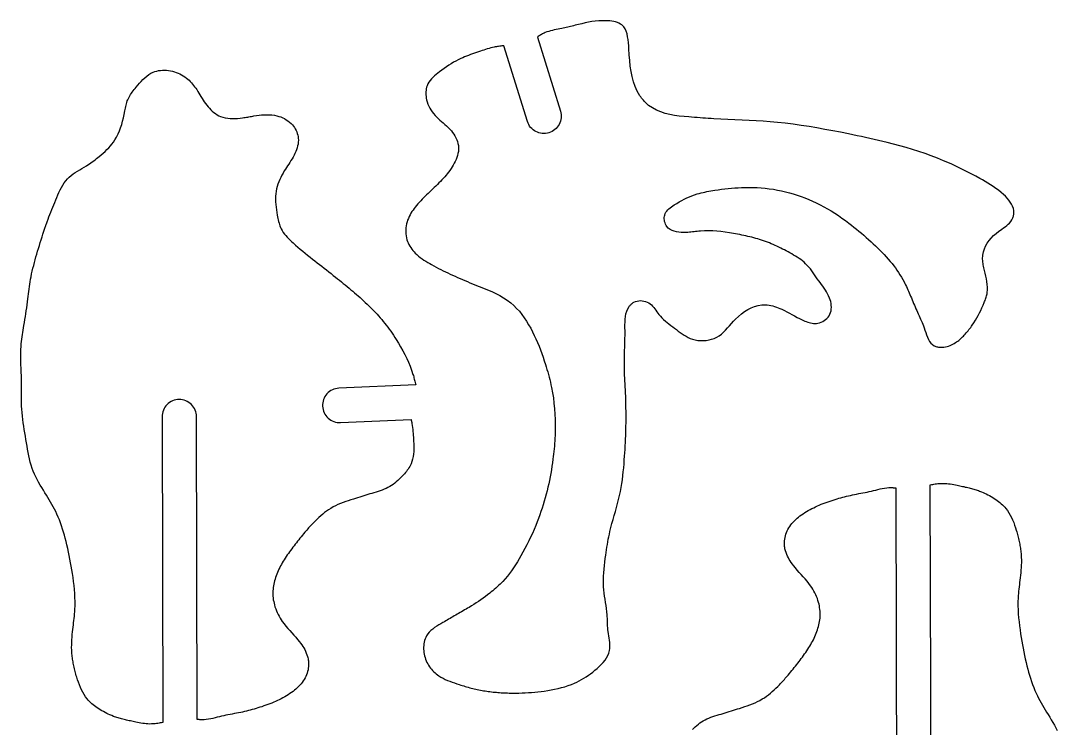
# Model space of a CAD drawing. Extents: x 0 to 940, y 0 to 559.
# Drawn here: x 272.3 to 453.1, y 238 to 361.6 of the extents above; entities that cross this region are included whole.
import ezdxf

# ---------------------------------------------------------------- set-up
doc = ezdxf.new("R2010")
doc.units = 0
doc.layers.add('CK_LEVEL_1', color=1, linetype='CONTINUOUS')

msp = doc.modelspace()

# ---------------------------------------------------------------- linework, layer by layer
at = {"layer": 'CK_LEVEL_1'}
for points in [[(377.86, 290.35), (377.86, 290.39), (377.86, 290.44), (377.86, 290.48), (377.87, 290.53), (377.87, 290.58), (377.87, 290.62), (377.87, 290.67), (377.87, 290.71), (377.87, 290.76), (377.88, 291.41), (377.89, 292.06), (377.89, 292.71), (377.88, 293.36), (377.87, 294.01), (377.86, 294.66), (377.84, 295.31), (377.82, 295.96), (377.79, 296.61), (377.77, 297.13), (377.74, 297.64), (377.71, 298.16), (377.68, 298.68), (377.66, 299.19), (377.63, 299.71), (377.61, 300.22), (377.6, 300.74), (377.59, 301.25), (377.59, 301.93), (377.59, 302.61), (377.61, 303.29), (377.63, 303.97), (377.65, 304.65), (377.67, 305.34), (377.69, 306.04), (377.7, 306.75), (377.7, 307.46), (377.69, 307.96), (377.69, 308.46), (377.7, 308.96), (377.72, 309.46), (377.78, 309.94), (377.87, 310.41), (378, 310.86), (378.18, 311.28), (378.42, 311.68), (378.5, 311.78), (378.58, 311.88), (378.66, 311.97), (378.75, 312.06), (378.84, 312.15), (378.94, 312.23), (379.04, 312.31), (379.15, 312.38), (379.26, 312.44), (379.53, 312.56), (379.81, 312.64), (380.11, 312.69), (380.41, 312.71), (380.71, 312.69), (381.01, 312.64), (381.3, 312.56), (381.58, 312.45), (381.84, 312.32), (382.09, 312.15), (382.32, 311.95), (382.52, 311.74), (382.72, 311.51), (382.9, 311.27), (383.08, 311.02), (383.26, 310.78), (383.43, 310.53), (383.62, 310.29), (383.88, 309.98), (384.15, 309.69), (384.44, 309.41), (384.74, 309.14), (385.05, 308.88), (385.37, 308.63), (385.69, 308.39), (386.02, 308.14), (386.34, 307.9), (386.67, 307.65), (386.99, 307.4), (387.32, 307.15), (387.65, 306.92), (387.99, 306.69), (388.34, 306.48), (388.7, 306.29), (389.06, 306.12), (389.45, 305.98), (389.91, 305.85), (390.39, 305.77), (390.88, 305.72), (391.37, 305.72), (391.86, 305.76), (392.35, 305.84), (392.81, 305.96), (393.26, 306.11), (393.69, 306.31), (394.11, 306.57), (394.51, 306.87), (394.88, 307.2), (395.23, 307.56), (395.58, 307.93), (395.92, 308.32), (396.26, 308.71), (396.61, 309.11), (396.98, 309.49), (397.47, 309.96), (397.99, 310.39), (398.54, 310.79), (399.11, 311.14), (399.69, 311.44), (400.3, 311.68), (400.92, 311.86), (401.54, 311.97), (402.17, 311.99), (402.5, 311.97), (402.82, 311.93), (403.15, 311.87), (403.47, 311.79), (403.79, 311.7), (404.11, 311.59), (404.42, 311.47), (404.73, 311.34), (405.04, 311.21), (405.5, 310.99), (405.94, 310.75), (406.39, 310.51), (406.82, 310.27), (407.26, 310.03), (407.7, 309.79), (408.15, 309.56), (408.61, 309.35), (409.08, 309.15), (409.32, 309.05), (409.57, 308.96), (409.81, 308.89), (410.07, 308.82), (410.32, 308.77), (410.57, 308.74), (410.83, 308.72), (411.08, 308.73), (411.33, 308.76), (411.62, 308.83), (411.9, 308.92), (412.18, 309.05), (412.44, 309.21), (412.68, 309.39), (412.91, 309.59), (413.11, 309.82), (413.28, 310.06), (413.43, 310.32), (413.55, 310.61), (413.63, 310.92), (413.68, 311.23), (413.69, 311.55), (413.68, 311.88), (413.63, 312.2), (413.57, 312.53), (413.48, 312.85), (413.37, 313.15), (413.22, 313.53), (413.04, 313.89), (412.85, 314.23), (412.64, 314.56), (412.41, 314.89), (412.18, 315.21), (411.95, 315.53), (411.71, 315.85), (411.48, 316.17), (411.24, 316.52), (411, 316.86), (410.76, 317.21), (410.52, 317.55), (410.28, 317.89), (410.03, 318.23), (409.77, 318.55), (409.49, 318.86), (409.2, 319.15), (408.93, 319.4), (408.65, 319.64), (408.36, 319.86), (408.05, 320.07), (407.74, 320.28), (407.43, 320.47), (407.1, 320.66), (406.78, 320.85), (406.45, 321.03), (406.13, 321.2), (405.81, 321.38), (405.49, 321.55), (405.17, 321.71), (404.85, 321.88), (404.53, 322.04), (404.2, 322.19), (403.87, 322.34), (403.54, 322.49), (403.21, 322.63), (402.88, 322.77), (402.54, 322.9), (402.21, 323.02), (401.87, 323.14), (401.53, 323.26), (401.18, 323.37), (400.84, 323.47), (400.5, 323.57), (400.15, 323.67), (399.8, 323.76), (399.46, 323.85), (399.11, 323.93), (398.76, 324.01), (398.41, 324.09), (398.05, 324.16), (397.7, 324.24), (397.34, 324.31), (396.62, 324.44), (395.9, 324.56), (395.17, 324.67), (394.44, 324.76), (393.71, 324.83), (392.99, 324.88), (392.26, 324.9), (391.55, 324.89), (390.84, 324.85), (390.57, 324.83), (390.29, 324.8), (390.02, 324.77), (389.75, 324.74), (389.48, 324.71), (389.2, 324.68), (388.92, 324.65), (388.63, 324.63), (388.34, 324.62), (387.92, 324.61), (387.5, 324.62), (387.08, 324.66), (386.66, 324.72), (386.27, 324.82), (385.9, 324.96), (385.56, 325.14), (385.25, 325.37), (385, 325.66), (384.87, 325.85), (384.76, 326.05), (384.68, 326.27), (384.61, 326.5), (384.57, 326.73), (384.54, 326.97), (384.54, 327.2), (384.57, 327.43), (384.62, 327.65), (384.71, 327.9), (384.83, 328.13), (384.99, 328.35), (385.17, 328.55), (385.36, 328.74), (385.58, 328.92), (385.8, 329.09), (386.04, 329.26), (386.28, 329.41), (386.72, 329.69), (387.15, 329.95), (387.59, 330.2), (388.03, 330.43), (388.48, 330.64), (388.93, 330.84), (389.38, 331.02), (389.83, 331.18), (390.3, 331.33), (390.63, 331.43), (390.97, 331.52), (391.31, 331.6), (391.65, 331.67), (392, 331.75), (392.34, 331.81), (392.69, 331.87), (393.04, 331.93), (393.39, 331.99), (393.97, 332.07), (394.55, 332.15), (395.13, 332.22), (395.71, 332.28), (396.29, 332.34), (396.87, 332.39), (397.45, 332.42), (398.03, 332.45), (398.61, 332.46), (399.32, 332.47), (400.04, 332.46), (400.75, 332.43), (401.46, 332.39), (402.17, 332.32), (402.87, 332.24), (403.58, 332.14), (404.28, 332.02), (404.98, 331.88), (405.67, 331.73), (406.37, 331.55), (407.05, 331.35), (407.73, 331.13), (408.41, 330.9), (409.08, 330.65), (409.74, 330.38), (410.4, 330.09), (411.04, 329.79), (411.71, 329.45), (412.37, 329.1), (413.02, 328.74), (413.66, 328.36), (414.3, 327.96), (414.92, 327.55), (415.54, 327.13), (416.14, 326.7), (416.74, 326.25), (417.19, 325.91), (417.63, 325.56), (418.07, 325.21), (418.5, 324.85), (418.93, 324.48), (419.35, 324.12), (419.78, 323.74), (420.19, 323.37), (420.61, 322.99), (421, 322.62), (421.39, 322.26), (421.77, 321.88), (422.15, 321.51), (422.53, 321.13), (422.9, 320.74), (423.26, 320.35), (423.62, 319.95), (423.96, 319.54), (424.27, 319.17), (424.56, 318.79), (424.85, 318.41), (425.13, 318.02), (425.39, 317.62), (425.65, 317.22), (425.9, 316.82), (426.14, 316.4), (426.37, 315.98), (426.51, 315.71), (426.64, 315.44), (426.77, 315.17), (426.9, 314.9), (427.03, 314.62), (427.15, 314.34), (427.27, 314.06), (427.39, 313.78), (427.5, 313.5), (427.64, 313.18), (427.77, 312.87), (427.9, 312.55), (428.04, 312.23), (428.17, 311.92), (428.3, 311.6), (428.44, 311.29), (428.57, 310.98), (428.71, 310.67), (428.84, 310.38), (428.98, 310.08), (429.11, 309.79), (429.24, 309.5), (429.38, 309.21), (429.51, 308.91), (429.63, 308.6), (429.76, 308.28), (429.87, 307.96), (430.01, 307.55), (430.15, 307.14), (430.29, 306.73), (430.45, 306.33), (430.62, 305.95), (430.82, 305.6), (431.05, 305.29), (431.32, 305.03), (431.63, 304.83), (431.77, 304.76), (431.91, 304.71), (432.07, 304.66), (432.22, 304.63), (432.39, 304.6), (432.55, 304.58), (432.72, 304.58), (432.88, 304.57), (433.05, 304.58), (433.33, 304.6), (433.6, 304.65), (433.87, 304.71), (434.13, 304.78), (434.39, 304.87), (434.64, 304.98), (434.89, 305.1), (435.13, 305.23), (435.36, 305.37), (435.54, 305.5), (435.73, 305.63), (435.9, 305.77), (436.08, 305.91), (436.24, 306.06), (436.41, 306.21), (436.57, 306.37), (436.73, 306.53), (436.88, 306.69), (437.05, 306.88), (437.22, 307.07), (437.38, 307.26), (437.53, 307.45), (437.69, 307.65), (437.84, 307.84), (437.99, 308.04), (438.13, 308.25), (438.27, 308.45), (438.55, 308.86), (438.81, 309.28), (439.06, 309.7), (439.29, 310.13), (439.52, 310.57), (439.74, 311.01), (439.95, 311.46), (440.15, 311.91), (440.35, 312.37), (440.42, 312.56), (440.49, 312.75), (440.56, 312.94), (440.63, 313.13), (440.69, 313.32), (440.75, 313.52), (440.8, 313.71), (440.84, 313.9), (440.87, 314.1), (440.92, 314.57), (440.92, 315.05), (440.88, 315.53), (440.82, 316.02), (440.73, 316.5), (440.62, 316.99), (440.5, 317.48), (440.39, 317.97), (440.28, 318.46), (440.23, 318.71), (440.19, 318.96), (440.15, 319.21), (440.11, 319.45), (440.09, 319.7), (440.08, 319.95), (440.08, 320.19), (440.09, 320.43), (440.11, 320.67), (440.21, 321.21), (440.38, 321.73), (440.6, 322.23), (440.89, 322.72), (441.21, 323.18), (441.58, 323.63), (441.99, 324.05), (442.42, 324.44), (442.88, 324.81), (443.17, 325.01), (443.45, 325.21), (443.74, 325.41), (444.02, 325.61), (444.28, 325.81), (444.54, 326.03), (444.77, 326.26), (444.98, 326.51), (445.16, 326.79), (445.23, 326.91), (445.29, 327.04), (445.35, 327.18), (445.4, 327.31), (445.44, 327.45), (445.47, 327.6), (445.5, 327.74), (445.52, 327.88), (445.53, 328.02), (445.51, 328.42), (445.43, 328.81), (445.3, 329.19), (445.11, 329.56), (444.89, 329.92), (444.63, 330.27), (444.34, 330.6), (444.04, 330.92), (443.73, 331.22), (443.29, 331.61), (442.84, 331.97), (442.39, 332.31), (441.93, 332.63), (441.47, 332.93), (441, 333.22), (440.53, 333.5), (440.05, 333.77), (439.57, 334.04), (438.89, 334.41), (438.21, 334.77), (437.52, 335.13), (436.82, 335.49), (436.12, 335.84), (435.41, 336.18), (434.7, 336.51), (433.98, 336.83), (433.26, 337.14), (432.19, 337.58), (431.12, 337.99), (430.03, 338.38), (428.94, 338.75), (427.84, 339.1), (426.74, 339.43), (425.63, 339.74), (424.52, 340.04), (423.41, 340.32), (422.66, 340.51), (421.92, 340.68), (421.17, 340.85), (420.42, 341.02), (419.67, 341.19), (418.92, 341.35), (418.17, 341.5), (417.42, 341.66), (416.67, 341.81), (415.3, 342.09), (413.93, 342.36), (412.56, 342.61), (411.18, 342.86), (409.8, 343.09), (408.43, 343.31), (407.04, 343.51), (405.66, 343.68), (404.27, 343.83), (403.04, 343.94), (401.81, 344.04), (400.57, 344.12), (399.34, 344.18), (398.11, 344.24), (396.87, 344.3), (395.64, 344.35), (394.42, 344.41), (393.2, 344.47), (392.71, 344.5), (392.23, 344.53), (391.75, 344.56), (391.27, 344.59), (390.78, 344.62), (390.3, 344.65), (389.81, 344.69), (389.32, 344.73), (388.82, 344.77), (387.99, 344.85), (387.15, 344.94), (386.32, 345.05), (385.5, 345.2), (384.7, 345.4), (383.92, 345.65), (383.18, 345.96), (382.48, 346.34), (381.82, 346.8), (381.63, 346.96), (381.44, 347.13), (381.26, 347.31), (381.09, 347.49), (380.92, 347.68), (380.76, 347.87), (380.6, 348.07), (380.45, 348.27), (380.31, 348.48), (379.84, 349.26), (379.46, 350.08), (379.16, 350.93), (378.93, 351.81), (378.75, 352.72), (378.62, 353.66), (378.52, 354.63), (378.44, 355.63), (378.37, 356.66), (378.34, 357.2), (378.3, 357.74), (378.24, 358.27), (378.16, 358.79), (378.05, 359.28), (377.91, 359.74), (377.71, 360.15), (377.47, 360.52), (377.16, 360.83), (376.92, 361), (376.65, 361.14), (376.37, 361.26), (376.06, 361.36), (375.74, 361.43), (375.41, 361.49), (375.07, 361.53), (374.73, 361.56), (374.38, 361.57), (373.75, 361.58), (373.12, 361.55), (372.51, 361.49), (371.91, 361.41), (371.32, 361.31), (370.73, 361.19), (370.15, 361.05), (369.57, 360.91), (368.99, 360.77), (368.73, 360.7), (368.48, 360.64), (368.22, 360.57), (367.97, 360.51), (367.71, 360.45), (367.46, 360.39), (367.2, 360.33), (366.94, 360.27), (366.68, 360.22), (366.35, 360.16), (366.02, 360.09), (365.69, 360.03), (365.36, 359.97), (365.03, 359.89), (364.7, 359.81), (364.39, 359.72), (364.07, 359.61), (363.76, 359.49), (363.61, 359.42), (363.45, 359.34), (363.3, 359.26), (363.15, 359.18), (363, 359.09), (362.85, 359), (362.7, 358.91), (362.55, 358.82), (362.41, 358.73), (366.42, 345.77, -0.414214), (364.44, 342.01, -0.414214), (360.68, 343.99), (356.59, 357.2), (356.4, 357.19), (356.21, 357.17), (356.02, 357.14), (355.84, 357.12), (355.65, 357.1), (355.46, 357.07), (355.27, 357.04), (355.08, 357.01), (354.9, 356.98), (354.59, 356.91), (354.28, 356.83), (353.98, 356.75), (353.68, 356.66), (353.37, 356.56), (353.07, 356.46), (352.77, 356.36), (352.47, 356.26), (352.17, 356.15), (351.82, 356.03), (351.47, 355.91), (351.12, 355.78), (350.77, 355.66), (350.42, 355.53), (350.07, 355.4), (349.73, 355.26), (349.39, 355.12), (349.05, 354.97), (348.62, 354.76), (348.19, 354.54), (347.77, 354.31), (347.36, 354.06), (346.95, 353.8), (346.54, 353.53), (346.14, 353.25), (345.74, 352.96), (345.34, 352.66), (345.04, 352.43), (344.75, 352.19), (344.47, 351.94), (344.2, 351.69), (343.94, 351.42), (343.71, 351.14), (343.5, 350.84), (343.32, 350.54), (343.18, 350.21), (343.09, 349.96), (343.03, 349.7), (342.99, 349.43), (342.96, 349.16), (342.95, 348.88), (342.96, 348.61), (342.99, 348.33), (343.03, 348.05), (343.08, 347.78), (343.19, 347.4), (343.32, 347.03), (343.48, 346.67), (343.66, 346.32), (343.86, 345.99), (344.08, 345.66), (344.32, 345.35), (344.57, 345.05), (344.84, 344.77), (345.12, 344.49), (345.41, 344.23), (345.7, 343.97), (346, 343.72), (346.29, 343.46), (346.59, 343.2), (346.87, 342.93), (347.15, 342.65), (347.41, 342.35), (347.63, 342.06), (347.84, 341.77), (348.03, 341.46), (348.2, 341.13), (348.35, 340.8), (348.47, 340.47), (348.57, 340.12), (348.63, 339.78), (348.67, 339.43), (348.66, 339.07), (348.63, 338.72), (348.57, 338.38), (348.48, 338.03), (348.36, 337.69), (348.23, 337.35), (348.08, 337.02), (347.91, 336.69), (347.74, 336.37), (347.55, 336.06), (347.35, 335.75), (347.14, 335.45), (346.93, 335.16), (346.71, 334.87), (346.48, 334.6), (346.25, 334.32), (346.01, 334.05), (345.76, 333.79), (345.51, 333.52), (345.24, 333.25), (344.98, 332.98), (344.71, 332.72), (344.44, 332.46), (344.17, 332.2), (343.9, 331.94), (343.63, 331.68), (343.35, 331.43), (343.09, 331.17), (342.83, 330.92), (342.57, 330.67), (342.32, 330.41), (342.07, 330.15), (341.83, 329.88), (341.58, 329.61), (341.35, 329.34), (341.12, 329.05), (340.92, 328.79), (340.73, 328.52), (340.54, 328.24), (340.37, 327.96), (340.2, 327.66), (340.05, 327.37), (339.91, 327.06), (339.79, 326.75), (339.69, 326.44), (339.6, 326.1), (339.53, 325.75), (339.48, 325.41), (339.45, 325.06), (339.45, 324.71), (339.47, 324.36), (339.51, 324.01), (339.57, 323.67), (339.66, 323.33), (339.76, 323.05), (339.88, 322.77), (340.02, 322.49), (340.17, 322.23), (340.34, 321.97), (340.52, 321.72), (340.71, 321.48), (340.91, 321.25), (341.12, 321.02), (341.4, 320.75), (341.69, 320.49), (342, 320.25), (342.31, 320.02), (342.63, 319.79), (342.96, 319.58), (343.29, 319.38), (343.63, 319.18), (343.97, 318.99), (344.37, 318.77), (344.77, 318.55), (345.17, 318.34), (345.58, 318.14), (345.99, 317.93), (346.39, 317.74), (346.8, 317.54), (347.22, 317.35), (347.63, 317.16), (348.06, 316.97), (348.49, 316.77), (348.92, 316.58), (349.35, 316.39), (349.78, 316.21), (350.22, 316.02), (350.65, 315.84), (351.09, 315.66), (351.53, 315.48), (352.26, 315.19), (353, 314.89), (353.73, 314.59), (354.45, 314.28), (355.16, 313.95), (355.85, 313.59), (356.52, 313.2), (357.16, 312.78), (357.78, 312.31), (358.3, 311.86), (358.8, 311.36), (359.27, 310.84), (359.71, 310.29), (360.13, 309.71), (360.52, 309.11), (360.89, 308.5), (361.25, 307.88), (361.58, 307.25), (361.88, 306.63), (362.17, 306.01), (362.44, 305.39), (362.7, 304.76), (362.94, 304.13), (363.18, 303.5), (363.4, 302.86), (363.62, 302.22), (363.82, 301.58), (363.96, 301.13), (364.09, 300.69), (364.22, 300.25), (364.34, 299.8), (364.46, 299.35), (364.58, 298.91), (364.68, 298.46), (364.78, 298), (364.88, 297.55), (365.05, 296.63), (365.2, 295.71), (365.31, 294.78), (365.4, 293.84), (365.47, 292.91), (365.51, 291.97), (365.53, 291.04), (365.52, 290.1), (365.49, 289.16), (365.47, 288.7), (365.45, 288.24), (365.41, 287.77), (365.38, 287.31), (365.34, 286.85), (365.29, 286.39), (365.24, 285.93), (365.19, 285.47), (365.13, 285.01), (365.04, 284.4), (364.96, 283.78), (364.86, 283.17), (364.75, 282.55), (364.64, 281.94), (364.52, 281.33), (364.39, 280.73), (364.26, 280.12), (364.11, 279.52), (363.96, 278.9), (363.79, 278.3), (363.62, 277.69), (363.43, 277.08), (363.24, 276.48), (363.04, 275.88), (362.83, 275.29), (362.61, 274.7), (362.39, 274.11), (362.12, 273.43), (361.83, 272.75), (361.54, 272.08), (361.23, 271.41), (360.91, 270.75), (360.59, 270.09), (360.25, 269.44), (359.9, 268.79), (359.54, 268.15), (359.24, 267.62), (358.92, 267.09), (358.6, 266.57), (358.27, 266.06), (357.92, 265.56), (357.56, 265.07), (357.18, 264.59), (356.79, 264.12), (356.38, 263.67), (356.15, 263.43), (355.91, 263.2), (355.66, 262.96), (355.41, 262.73), (355.16, 262.51), (354.9, 262.29), (354.64, 262.07), (354.38, 261.86), (354.11, 261.65), (353.73, 261.35), (353.34, 261.05), (352.94, 260.77), (352.54, 260.48), (352.14, 260.2), (351.73, 259.93), (351.32, 259.66), (350.91, 259.4), (350.49, 259.15), (350.23, 259), (349.97, 258.85), (349.72, 258.7), (349.46, 258.55), (349.2, 258.4), (348.94, 258.26), (348.68, 258.11), (348.42, 257.96), (348.17, 257.82), (347.92, 257.67), (347.67, 257.53), (347.43, 257.39), (347.18, 257.24), (346.94, 257.1), (346.69, 256.95), (346.44, 256.8), (346.19, 256.65), (345.94, 256.51), (345.58, 256.29), (345.21, 256.08), (344.85, 255.85), (344.5, 255.62), (344.16, 255.37), (343.85, 255.1), (343.56, 254.82), (343.3, 254.51), (343.08, 254.17), (342.95, 253.92), (342.84, 253.65), (342.75, 253.37), (342.68, 253.08), (342.63, 252.79), (342.6, 252.49), (342.58, 252.19), (342.58, 251.88), (342.6, 251.58), (342.63, 251.28), (342.68, 250.98), (342.75, 250.68), (342.83, 250.4), (342.92, 250.11), (343.03, 249.83), (343.15, 249.56), (343.29, 249.3), (343.44, 249.04), (343.6, 248.8), (343.77, 248.57), (343.95, 248.35), (344.14, 248.14), (344.35, 247.93), (344.56, 247.74), (344.78, 247.55), (345, 247.37), (345.24, 247.21), (345.6, 246.98), (345.97, 246.77), (346.36, 246.58), (346.75, 246.41), (347.15, 246.25), (347.55, 246.1), (347.96, 245.96), (348.37, 245.82), (348.78, 245.69), (349.04, 245.6), (349.3, 245.52), (349.56, 245.44), (349.82, 245.36), (350.08, 245.28), (350.34, 245.2), (350.61, 245.13), (350.87, 245.06), (351.13, 244.99), (351.4, 244.92), (351.67, 244.86), (351.94, 244.8), (352.21, 244.75), (352.49, 244.7), (352.76, 244.65), (353.03, 244.6), (353.31, 244.56), (353.58, 244.52), (353.86, 244.48), (354.14, 244.45), (354.42, 244.41), (354.7, 244.38), (354.98, 244.35), (355.26, 244.33), (355.54, 244.3), (355.82, 244.28), (356.1, 244.26), (356.38, 244.25), (356.66, 244.23), (356.94, 244.22), (357.23, 244.21), (357.51, 244.2), (357.79, 244.2), (358.07, 244.2), (358.35, 244.2), (358.64, 244.2), (359.19, 244.2), (359.74, 244.22), (360.29, 244.24), (360.84, 244.27), (361.4, 244.31), (361.95, 244.36), (362.5, 244.41), (363.05, 244.48), (363.6, 244.55), (364.21, 244.64), (364.82, 244.74), (365.42, 244.86), (366.02, 244.99), (366.62, 245.14), (367.2, 245.3), (367.78, 245.49), (368.35, 245.7), (368.91, 245.93), (369.32, 246.12), (369.73, 246.33), (370.13, 246.55), (370.53, 246.78), (370.92, 247.03), (371.31, 247.3), (371.69, 247.57), (372.07, 247.86), (372.45, 248.17), (372.83, 248.49), (373.21, 248.83), (373.57, 249.19), (373.91, 249.55), (374.21, 249.94), (374.49, 250.33), (374.71, 250.74), (374.89, 251.17), (375.01, 251.61), (375.06, 251.96), (375.07, 252.32), (375.06, 252.68), (375.03, 253.05), (374.98, 253.43), (374.92, 253.8), (374.86, 254.18), (374.8, 254.56), (374.75, 254.93), (374.72, 255.26), (374.69, 255.59), (374.67, 255.92), (374.66, 256.24), (374.65, 256.57), (374.64, 256.89), (374.63, 257.21), (374.61, 257.54), (374.59, 257.86), (374.54, 258.4), (374.48, 258.94), (374.4, 259.48), (374.32, 260.03), (374.23, 260.57), (374.15, 261.11), (374.08, 261.66), (374.01, 262.2), (373.97, 262.74), (373.94, 263.36), (373.94, 263.97), (373.95, 264.59), (373.99, 265.21), (374.04, 265.82), (374.1, 266.44), (374.18, 267.05), (374.26, 267.67), (374.35, 268.28), (374.41, 268.74), (374.48, 269.21), (374.55, 269.67), (374.63, 270.13), (374.7, 270.59), (374.79, 271.04), (374.88, 271.5), (374.97, 271.96), (375.07, 272.41), (375.24, 273.11), (375.42, 273.81), (375.62, 274.51), (375.82, 275.21), (376.02, 275.9), (376.22, 276.6), (376.41, 277.3), (376.59, 278), (376.76, 278.7), (376.9, 279.39), (377.03, 280.07), (377.14, 280.76), (377.24, 281.45), (377.32, 282.15), (377.4, 282.84), (377.47, 283.54), (377.53, 284.24), (377.58, 284.94), (377.63, 285.54), (377.67, 286.14), (377.71, 286.74), (377.74, 287.34), (377.77, 287.94), (377.8, 288.54), (377.82, 289.15), (377.85, 289.75), (377.86, 290.35)], [(297.08, 239.04), (296.86, 239.01), (296.64, 238.97), (296.42, 238.93), (296.2, 238.9), (295.99, 238.87), (295.77, 238.84), (295.55, 238.82), (295.33, 238.8), (295.11, 238.8), (294.8, 238.79), (294.5, 238.81), (294.19, 238.83), (293.89, 238.86), (293.59, 238.9), (293.28, 238.95), (292.98, 239), (292.68, 239.06), (292.38, 239.12), (292.15, 239.17), (291.92, 239.22), (291.69, 239.27), (291.46, 239.32), (291.23, 239.37), (291, 239.43), (290.78, 239.48), (290.55, 239.54), (290.32, 239.59), (290.11, 239.64), (289.9, 239.7), (289.7, 239.75), (289.49, 239.81), (289.28, 239.87), (289.08, 239.93), (288.87, 239.99), (288.67, 240.06), (288.47, 240.13), (288.17, 240.25), (287.87, 240.37), (287.58, 240.5), (287.3, 240.64), (287.01, 240.79), (286.73, 240.95), (286.45, 241.11), (286.18, 241.28), (285.91, 241.45), (285.66, 241.62), (285.42, 241.79), (285.18, 241.97), (284.95, 242.15), (284.72, 242.34), (284.5, 242.54), (284.29, 242.74), (284.09, 242.96), (283.9, 243.18), (283.61, 243.55), (283.35, 243.93), (283.12, 244.34), (282.9, 244.76), (282.71, 245.19), (282.53, 245.63), (282.36, 246.08), (282.21, 246.53), (282.07, 246.99), (282, 247.23), (281.93, 247.47), (281.86, 247.71), (281.8, 247.96), (281.74, 248.2), (281.68, 248.44), (281.62, 248.69), (281.57, 248.93), (281.52, 249.18), (281.47, 249.41), (281.43, 249.64), (281.39, 249.87), (281.35, 250.1), (281.32, 250.33), (281.29, 250.56), (281.26, 250.8), (281.24, 251.03), (281.22, 251.26), (281.19, 251.71), (281.18, 252.16), (281.19, 252.61), (281.2, 253.06), (281.23, 253.51), (281.26, 253.96), (281.3, 254.41), (281.34, 254.86), (281.39, 255.3), (281.44, 255.69), (281.49, 256.08), (281.53, 256.47), (281.58, 256.85), (281.62, 257.24), (281.66, 257.63), (281.7, 258.02), (281.73, 258.4), (281.75, 258.79), (281.78, 259.49), (281.78, 260.19), (281.76, 260.89), (281.72, 261.59), (281.67, 262.3), (281.6, 263), (281.51, 263.7), (281.42, 264.39), (281.32, 265.09), (281.22, 265.72), (281.12, 266.34), (281, 266.96), (280.89, 267.58), (280.76, 268.2), (280.63, 268.82), (280.5, 269.44), (280.35, 270.06), (280.2, 270.67), (280.06, 271.22), (279.92, 271.76), (279.76, 272.3), (279.6, 272.83), (279.42, 273.37), (279.24, 273.9), (279.04, 274.42), (278.83, 274.93), (278.6, 275.44), (278.4, 275.87), (278.19, 276.28), (277.97, 276.7), (277.74, 277.11), (277.5, 277.51), (277.27, 277.92), (277.02, 278.32), (276.78, 278.73), (276.53, 279.13), (276.25, 279.59), (275.97, 280.06), (275.69, 280.52), (275.43, 280.99), (275.17, 281.47), (274.92, 281.95), (274.7, 282.43), (274.48, 282.92), (274.29, 283.42), (274.11, 283.96), (273.96, 284.51), (273.82, 285.06), (273.7, 285.62), (273.59, 286.18), (273.49, 286.75), (273.4, 287.32), (273.31, 287.89), (273.22, 288.45), (273.12, 289.04), (273.03, 289.63), (272.93, 290.22), (272.84, 290.8), (272.75, 291.39), (272.67, 291.98), (272.59, 292.56), (272.53, 293.15), (272.49, 293.74), (272.46, 294.31), (272.44, 294.88), (272.43, 295.46), (272.43, 296.03), (272.43, 296.61), (272.44, 297.18), (272.44, 297.76), (272.44, 298.33), (272.44, 298.91), (272.42, 299.56), (272.4, 300.22), (272.37, 300.87), (272.34, 301.53), (272.32, 302.18), (272.3, 302.83), (272.3, 303.48), (272.32, 304.13), (272.36, 304.78), (272.39, 305.18), (272.43, 305.58), (272.48, 305.98), (272.54, 306.38), (272.6, 306.77), (272.66, 307.17), (272.73, 307.57), (272.79, 307.97), (272.86, 308.36), (272.95, 308.88), (273.03, 309.4), (273.11, 309.91), (273.19, 310.43), (273.27, 310.94), (273.34, 311.46), (273.42, 311.98), (273.49, 312.49), (273.55, 313.01), (273.61, 313.44), (273.66, 313.87), (273.72, 314.3), (273.77, 314.73), (273.83, 315.16), (273.89, 315.58), (273.96, 316.01), (274.03, 316.44), (274.11, 316.86), (274.21, 317.36), (274.32, 317.86), (274.43, 318.36), (274.56, 318.86), (274.69, 319.35), (274.83, 319.85), (274.96, 320.34), (275.11, 320.83), (275.25, 321.33), (275.4, 321.83), (275.55, 322.33), (275.7, 322.83), (275.86, 323.34), (276.02, 323.84), (276.18, 324.34), (276.34, 324.83), (276.51, 325.33), (276.68, 325.82), (276.7, 325.89), (276.73, 325.97), (276.76, 326.04), (276.78, 326.12), (276.81, 326.19), (276.84, 326.26), (276.86, 326.34), (276.89, 326.41), (276.92, 326.48), (277.07, 326.91), (277.23, 327.33), (277.4, 327.75), (277.56, 328.17), (277.73, 328.59), (277.9, 329.01), (278.07, 329.43), (278.24, 329.86), (278.41, 330.29), (278.6, 330.73), (278.78, 331.17), (278.97, 331.61), (279.18, 332.04), (279.39, 332.46), (279.63, 332.86), (279.88, 333.25), (280.15, 333.62), (280.45, 333.97), (280.77, 334.27), (281.1, 334.56), (281.45, 334.83), (281.82, 335.08), (282.2, 335.32), (282.59, 335.56), (282.98, 335.79), (283.37, 336.02), (283.75, 336.26), (284.01, 336.42), (284.27, 336.59), (284.53, 336.77), (284.78, 336.94), (285.03, 337.13), (285.28, 337.31), (285.53, 337.5), (285.77, 337.69), (286.01, 337.89), (286.35, 338.17), (286.69, 338.46), (287.02, 338.76), (287.34, 339.07), (287.65, 339.39), (287.94, 339.72), (288.22, 340.05), (288.48, 340.4), (288.73, 340.77), (289.03, 341.27), (289.29, 341.8), (289.52, 342.34), (289.73, 342.9), (289.91, 343.47), (290.07, 344.05), (290.21, 344.64), (290.35, 345.23), (290.47, 345.82), (290.52, 346.08), (290.57, 346.33), (290.63, 346.58), (290.68, 346.83), (290.75, 347.08), (290.82, 347.32), (290.89, 347.56), (290.98, 347.79), (291.08, 348.02), (291.19, 348.25), (291.32, 348.47), (291.46, 348.69), (291.6, 348.91), (291.76, 349.12), (291.92, 349.33), (292.08, 349.54), (292.25, 349.75), (292.42, 349.95), (292.71, 350.3), (293.01, 350.65), (293.31, 350.98), (293.62, 351.31), (293.95, 351.62), (294.28, 351.9), (294.63, 352.16), (295, 352.39), (295.39, 352.58), (295.7, 352.7), (296.03, 352.79), (296.36, 352.86), (296.7, 352.91), (297.05, 352.94), (297.4, 352.94), (297.75, 352.92), (298.1, 352.89), (298.44, 352.83), (298.78, 352.76), (299.11, 352.67), (299.44, 352.56), (299.76, 352.43), (300.07, 352.29), (300.37, 352.13), (300.66, 351.96), (300.94, 351.77), (301.21, 351.56), (301.44, 351.37), (301.66, 351.17), (301.87, 350.96), (302.08, 350.74), (302.27, 350.51), (302.46, 350.27), (302.64, 350.03), (302.82, 349.79), (302.99, 349.54), (303.18, 349.24), (303.37, 348.93), (303.56, 348.62), (303.74, 348.32), (303.93, 348.01), (304.12, 347.71), (304.32, 347.4), (304.53, 347.11), (304.75, 346.82), (304.97, 346.54), (305.2, 346.28), (305.45, 346.02), (305.71, 345.78), (305.98, 345.55), (306.26, 345.35), (306.55, 345.16), (306.85, 344.99), (307.17, 344.85), (307.57, 344.71), (307.98, 344.61), (308.4, 344.54), (308.83, 344.5), (309.27, 344.49), (309.71, 344.5), (310.14, 344.53), (310.58, 344.57), (311.01, 344.63), (311.24, 344.66), (311.46, 344.69), (311.67, 344.73), (311.89, 344.76), (312.11, 344.8), (312.33, 344.84), (312.54, 344.88), (312.76, 344.91), (312.98, 344.95), (313.42, 345.01), (313.87, 345.07), (314.32, 345.12), (314.77, 345.15), (315.22, 345.17), (315.67, 345.16), (316.12, 345.13), (316.56, 345.07), (317, 344.98), (317.34, 344.88), (317.67, 344.77), (318, 344.63), (318.32, 344.48), (318.62, 344.3), (318.91, 344.11), (319.19, 343.89), (319.45, 343.65), (319.69, 343.4), (319.87, 343.17), (320.04, 342.93), (320.19, 342.69), (320.33, 342.43), (320.44, 342.17), (320.54, 341.89), (320.62, 341.62), (320.68, 341.34), (320.71, 341.06), (320.73, 340.72), (320.71, 340.38), (320.67, 340.04), (320.6, 339.71), (320.51, 339.37), (320.4, 339.04), (320.27, 338.72), (320.13, 338.4), (319.98, 338.09), (319.8, 337.77), (319.62, 337.46), (319.44, 337.15), (319.25, 336.85), (319.05, 336.55), (318.85, 336.25), (318.66, 335.95), (318.46, 335.64), (318.27, 335.34), (318.05, 334.97), (317.85, 334.6), (317.65, 334.22), (317.47, 333.84), (317.3, 333.45), (317.15, 333.05), (317.02, 332.65), (316.92, 332.25), (316.83, 331.84), (316.77, 331.38), (316.73, 330.92), (316.73, 330.45), (316.74, 329.98), (316.77, 329.51), (316.83, 329.04), (316.89, 328.57), (316.97, 328.1), (317.05, 327.63), (317.1, 327.35), (317.15, 327.07), (317.21, 326.8), (317.27, 326.53), (317.35, 326.26), (317.43, 326), (317.52, 325.74), (317.62, 325.49), (317.73, 325.24), (317.9, 324.93), (318.09, 324.63), (318.3, 324.34), (318.52, 324.07), (318.76, 323.8), (319.01, 323.53), (319.27, 323.28), (319.53, 323.03), (319.8, 322.78), (320.22, 322.41), (320.64, 322.05), (321.06, 321.69), (321.48, 321.34), (321.9, 320.99), (322.33, 320.65), (322.76, 320.31), (323.19, 319.97), (323.62, 319.64), (324.02, 319.32), (324.42, 319.01), (324.82, 318.7), (325.22, 318.38), (325.62, 318.06), (326.02, 317.75), (326.42, 317.43), (326.82, 317.11), (327.22, 316.8), (327.56, 316.53), (327.89, 316.26), (328.23, 315.99), (328.56, 315.71), (328.9, 315.44), (329.23, 315.17), (329.56, 314.89), (329.9, 314.61), (330.23, 314.34), (330.54, 314.06), (330.86, 313.79), (331.17, 313.52), (331.48, 313.24), (331.79, 312.96), (332.1, 312.68), (332.4, 312.4), (332.71, 312.11), (333.01, 311.82), (333.3, 311.53), (333.6, 311.24), (333.89, 310.94), (334.17, 310.64), (334.45, 310.34), (334.73, 310.03), (335, 309.72), (335.27, 309.4), (335.54, 309.08), (335.8, 308.74), (336.07, 308.4), (336.33, 308.06), (336.58, 307.71), (336.83, 307.36), (337.07, 307.01), (337.31, 306.65), (337.55, 306.29), (337.78, 305.92), (338.18, 305.28), (338.56, 304.63), (338.93, 303.97), (339.29, 303.3), (339.62, 302.62), (339.93, 301.94), (340.22, 301.24), (340.48, 300.54), (340.72, 299.82), (340.78, 299.62), (340.84, 299.42), (340.89, 299.22), (340.95, 299.02), (341, 298.82), (341.06, 298.62), (341.11, 298.41), (341.16, 298.21), (341.21, 298.01), (327.8, 297.41, 0.414214), (324.94, 294.28, 0.414214), (328.07, 291.42), (340.4, 291.96), (340.42, 291.88), (340.43, 291.8), (340.45, 291.72), (340.46, 291.64), (340.48, 291.55), (340.49, 291.47), (340.5, 291.39), (340.52, 291.31), (340.53, 291.23), (340.58, 290.89), (340.63, 290.55), (340.67, 290.21), (340.7, 289.87), (340.73, 289.53), (340.76, 289.19), (340.78, 288.85), (340.8, 288.5), (340.82, 288.15), (340.84, 287.7), (340.86, 287.25), (340.86, 286.8), (340.84, 286.35), (340.81, 285.9), (340.75, 285.47), (340.66, 285.04), (340.54, 284.62), (340.39, 284.22), (340.28, 283.98), (340.16, 283.76), (340.02, 283.53), (339.88, 283.31), (339.72, 283.1), (339.56, 282.89), (339.39, 282.68), (339.22, 282.48), (339.04, 282.28), (338.8, 282.02), (338.56, 281.77), (338.31, 281.52), (338.06, 281.28), (337.8, 281.05), (337.53, 280.83), (337.26, 280.63), (336.97, 280.43), (336.68, 280.25), (336.36, 280.08), (336.02, 279.92), (335.68, 279.77), (335.33, 279.63), (334.98, 279.51), (334.63, 279.39), (334.27, 279.28), (333.91, 279.17), (333.55, 279.06), (333.19, 278.95), (332.83, 278.84), (332.48, 278.74), (332.13, 278.63), (331.77, 278.51), (331.42, 278.4), (331.07, 278.29), (330.71, 278.18), (330.36, 278.07), (329.9, 277.92), (329.44, 277.77), (328.98, 277.62), (328.53, 277.45), (328.08, 277.28), (327.64, 277.1), (327.21, 276.9), (326.78, 276.68), (326.37, 276.44), (326, 276.21), (325.65, 275.97), (325.3, 275.71), (324.97, 275.43), (324.64, 275.15), (324.32, 274.86), (324, 274.55), (323.69, 274.25), (323.39, 273.94), (323.21, 273.76), (323.04, 273.57), (322.86, 273.39), (322.69, 273.21), (322.52, 273.02), (322.36, 272.84), (322.19, 272.65), (322.02, 272.46), (321.86, 272.27), (321.64, 272.01), (321.43, 271.76), (321.21, 271.5), (321, 271.23), (320.79, 270.97), (320.58, 270.71), (320.38, 270.44), (320.17, 270.17), (319.97, 269.9), (319.77, 269.64), (319.57, 269.38), (319.38, 269.11), (319.18, 268.84), (318.99, 268.57), (318.8, 268.3), (318.61, 268.03), (318.43, 267.75), (318.25, 267.47), (318.09, 267.21), (317.93, 266.94), (317.77, 266.66), (317.62, 266.39), (317.47, 266.11), (317.33, 265.82), (317.2, 265.54), (317.07, 265.25), (316.95, 264.96), (316.85, 264.68), (316.75, 264.39), (316.66, 264.1), (316.57, 263.81), (316.5, 263.52), (316.43, 263.23), (316.38, 262.93), (316.34, 262.64), (316.31, 262.34), (316.29, 262.03), (316.28, 261.72), (316.28, 261.41), (316.3, 261.11), (316.33, 260.8), (316.36, 260.49), (316.42, 260.19), (316.48, 259.89), (316.55, 259.59), (316.65, 259.24), (316.77, 258.9), (316.9, 258.57), (317.04, 258.24), (317.2, 257.92), (317.37, 257.6), (317.55, 257.29), (317.73, 256.99), (317.93, 256.69), (318.24, 256.28), (318.56, 255.88), (318.89, 255.48), (319.23, 255.1), (319.58, 254.72), (319.92, 254.33), (320.26, 253.94), (320.6, 253.55), (320.93, 253.15), (321.12, 252.88), (321.32, 252.62), (321.5, 252.34), (321.67, 252.07), (321.83, 251.78), (321.98, 251.49), (322.11, 251.19), (322.23, 250.89), (322.32, 250.58), (322.37, 250.39), (322.41, 250.2), (322.45, 250.01), (322.48, 249.82), (322.49, 249.62), (322.51, 249.43), (322.51, 249.23), (322.51, 249.03), (322.49, 248.84), (322.46, 248.54), (322.41, 248.25), (322.34, 247.95), (322.25, 247.67), (322.15, 247.38), (322.03, 247.11), (321.9, 246.84), (321.75, 246.57), (321.59, 246.32), (321.41, 246.06), (321.21, 245.81), (321, 245.56), (320.78, 245.33), (320.54, 245.11), (320.3, 244.9), (320.06, 244.69), (319.8, 244.49), (319.54, 244.3), (319.25, 244.1), (318.95, 243.91), (318.65, 243.72), (318.34, 243.54), (318.03, 243.37), (317.72, 243.2), (317.4, 243.04), (317.08, 242.89), (316.76, 242.74), (316.43, 242.6), (316.09, 242.45), (315.75, 242.32), (315.4, 242.19), (315.06, 242.06), (314.71, 241.94), (314.36, 241.82), (314.02, 241.71), (313.67, 241.6), (313.34, 241.5), (313, 241.4), (312.67, 241.3), (312.34, 241.21), (312.01, 241.13), (311.67, 241.04), (311.34, 240.96), (311, 240.89), (310.67, 240.81), (310.3, 240.74), (309.93, 240.67), (309.56, 240.6), (309.19, 240.53), (308.82, 240.46), (308.45, 240.38), (308.08, 240.31), (307.71, 240.23), (307.34, 240.15), (306.96, 240.05), (306.58, 239.96), (306.2, 239.86), (305.82, 239.77), (305.44, 239.69), (305.05, 239.62), (304.67, 239.57), (304.29, 239.54), (303.9, 239.53), (303.81, 239.54), (303.72, 239.54), (303.63, 239.55), (303.54, 239.55), (303.45, 239.56), (303.36, 239.57), (303.27, 239.57), (303.18, 239.58), (303.08, 239.59), (302.95, 292.45, 0.414214), (299.94, 295.44, 0.414214), (296.95, 292.44), (297.08, 239.04)]]:
    msp.add_lwpolyline(points, format="xyb", close=True, dxfattribs=at)
msp.add_lwpolyline([(431.07, 227.17), (430.94, 280.56), (431.15, 280.6), (431.37, 280.63), (431.59, 280.67), (431.81, 280.7), (432.03, 280.73), (432.25, 280.76), (432.47, 280.78), (432.69, 280.8), (432.91, 280.81), (433.22, 280.81), (433.52, 280.8), (433.82, 280.77), (434.13, 280.74), (434.43, 280.7), (434.74, 280.65), (435.04, 280.6), (435.34, 280.54), (435.64, 280.48), (435.87, 280.43), (436.1, 280.38), (436.33, 280.33), (436.56, 280.28), (436.79, 280.23), (437.01, 280.17), (437.24, 280.12), (437.47, 280.06), (437.7, 280.01), (437.9, 279.96), (438.11, 279.9), (438.32, 279.85), (438.53, 279.79), (438.73, 279.73), (438.94, 279.67), (439.14, 279.61), (439.35, 279.54), (439.55, 279.47), (439.85, 279.35), (440.14, 279.23), (440.43, 279.1), (440.72, 278.96), (441.01, 278.81), (441.29, 278.66), (441.56, 278.49), (441.84, 278.32), (442.11, 278.15), (442.36, 277.98), (442.6, 277.81), (442.84, 277.63), (443.07, 277.45), (443.3, 277.26), (443.52, 277.06), (443.73, 276.86), (443.93, 276.65), (444.12, 276.43), (444.41, 276.06), (444.67, 275.67), (444.9, 275.26), (445.12, 274.84), (445.31, 274.41), (445.49, 273.97), (445.65, 273.52), (445.8, 273.07), (445.95, 272.61), (446.02, 272.37), (446.09, 272.13), (446.15, 271.89), (446.22, 271.64), (446.28, 271.4), (446.34, 271.16), (446.4, 270.91), (446.45, 270.67), (446.5, 270.42), (446.55, 270.2), (446.59, 269.96), (446.63, 269.73), (446.67, 269.5), (446.7, 269.27), (446.73, 269.04), (446.76, 268.81), (446.78, 268.57), (446.8, 268.34), (446.82, 267.89), (446.83, 267.44), (446.83, 266.99), (446.82, 266.54), (446.79, 266.09), (446.76, 265.64), (446.72, 265.19), (446.67, 264.75), (446.62, 264.3), (446.58, 263.91), (446.53, 263.52), (446.48, 263.13), (446.44, 262.75), (446.4, 262.36), (446.36, 261.97), (446.32, 261.58), (446.29, 261.2), (446.27, 260.81), (446.24, 260.11), (446.24, 259.41), (446.26, 258.71), (446.3, 258.01), (446.35, 257.31), (446.42, 256.61), (446.5, 255.91), (446.6, 255.21), (446.7, 254.51), (446.8, 253.89), (446.9, 253.26), (447.01, 252.64), (447.13, 252.02), (447.25, 251.4), (447.38, 250.78), (447.52, 250.16), (447.66, 249.54), (447.81, 248.93), (447.95, 248.38), (448.1, 247.84), (448.26, 247.3), (448.42, 246.77), (448.59, 246.23), (448.78, 245.71), (448.98, 245.18), (449.19, 244.67), (449.42, 244.16), (449.62, 243.74), (449.83, 243.32), (450.05, 242.9), (450.28, 242.5), (450.51, 242.09), (450.75, 241.68), (451, 241.28), (451.24, 240.88), (451.49, 240.47), (451.77, 240.01), (452.05, 239.55), (452.32, 239.08), (452.59, 238.61), (452.85, 238.13), (453.09, 237.65)], dxfattribs=at)
msp.add_lwpolyline([(389.46, 237.84), (389.71, 238.08), (389.96, 238.32), (390.22, 238.55), (390.49, 238.77), (390.76, 238.98), (391.05, 239.17), (391.34, 239.35), (391.66, 239.53), (391.99, 239.69), (392.33, 239.83), (392.68, 239.97), (393.04, 240.09), (393.39, 240.21), (393.75, 240.32), (394.11, 240.43), (394.47, 240.54), (394.83, 240.65), (395.18, 240.76), (395.54, 240.87), (395.89, 240.98), (396.25, 241.09), (396.6, 241.2), (396.95, 241.31), (397.31, 241.42), (397.66, 241.53), (398.12, 241.68), (398.58, 241.83), (399.03, 241.99), (399.49, 242.15), (399.93, 242.32), (400.38, 242.51), (400.81, 242.7), (401.24, 242.92), (401.65, 243.16), (402.01, 243.39), (402.37, 243.63), (402.71, 243.89), (403.05, 244.17), (403.38, 244.45), (403.7, 244.75), (404.02, 245.05), (404.33, 245.35), (404.63, 245.66), (404.81, 245.84), (404.98, 246.03), (405.15, 246.21), (405.32, 246.39), (405.49, 246.58), (405.66, 246.77), (405.83, 246.95), (405.99, 247.14), (406.16, 247.33), (406.38, 247.59), (406.59, 247.85), (406.8, 248.11), (407.02, 248.37), (407.23, 248.63), (407.43, 248.9), (407.64, 249.16), (407.84, 249.43), (408.05, 249.7), (408.25, 249.96), (408.45, 250.23), (408.64, 250.49), (408.84, 250.76), (409.03, 251.03), (409.22, 251.3), (409.4, 251.57), (409.59, 251.85), (409.76, 252.13), (409.93, 252.4), (410.09, 252.67), (410.25, 252.94), (410.4, 253.22), (410.55, 253.5), (410.69, 253.78), (410.82, 254.06), (410.95, 254.35), (411.06, 254.64), (411.17, 254.93), (411.27, 255.21), (411.36, 255.5), (411.44, 255.79), (411.52, 256.08), (411.58, 256.37), (411.64, 256.67), (411.68, 256.97), (411.71, 257.27), (411.73, 257.57), (411.74, 257.88), (411.74, 258.19), (411.72, 258.49), (411.69, 258.8), (411.65, 259.11), (411.6, 259.41), (411.54, 259.71), (411.46, 260.01), (411.36, 260.36), (411.25, 260.7), (411.12, 261.03), (410.97, 261.36), (410.82, 261.68), (410.65, 262), (410.47, 262.31), (410.28, 262.61), (410.08, 262.91), (409.78, 263.32), (409.46, 263.73), (409.13, 264.12), (408.79, 264.5), (408.44, 264.89), (408.1, 265.27), (407.75, 265.66), (407.42, 266.05), (407.09, 266.46), (406.89, 266.72), (406.7, 266.98), (406.52, 267.26), (406.35, 267.54), (406.19, 267.82), (406.04, 268.11), (405.91, 268.41), (405.79, 268.71), (405.69, 269.02), (405.64, 269.21), (405.6, 269.4), (405.57, 269.59), (405.54, 269.78), (405.52, 269.98), (405.51, 270.17), (405.51, 270.37), (405.51, 270.57), (405.52, 270.76), (405.56, 271.06), (405.61, 271.36), (405.68, 271.65), (405.77, 271.94), (405.87, 272.22), (405.99, 272.5), (406.12, 272.77), (406.27, 273.03), (406.43, 273.28), (406.61, 273.54), (406.81, 273.8), (407.02, 274.04), (407.24, 274.27), (407.47, 274.49), (407.71, 274.71), (407.96, 274.91), (408.21, 275.11), (408.47, 275.3), (408.77, 275.5), (409.06, 275.7), (409.37, 275.88), (409.67, 276.06), (409.98, 276.23), (410.3, 276.4), (410.61, 276.56), (410.93, 276.71), (411.25, 276.86), (411.59, 277), (411.93, 277.15), (412.27, 277.28), (412.61, 277.41), (412.96, 277.54), (413.3, 277.66), (413.65, 277.78), (414, 277.9), (414.35, 278.01), (414.68, 278.11), (415.01, 278.2), (415.34, 278.3), (415.68, 278.39), (416.01, 278.47), (416.35, 278.56), (416.68, 278.64), (417.02, 278.71), (417.35, 278.79), (417.72, 278.86), (418.09, 278.94), (418.46, 279.01), (418.83, 279.08), (419.2, 279.15), (419.57, 279.22), (419.94, 279.29), (420.31, 279.37), (420.68, 279.45), (421.06, 279.55), (421.44, 279.64), (421.82, 279.74), (422.2, 279.83), (422.58, 279.91), (422.96, 279.98), (423.35, 280.03), (423.73, 280.06), (424.11, 280.07), (424.21, 280.06), (424.3, 280.06), (424.39, 280.06), (424.48, 280.05), (424.57, 280.04), (424.66, 280.04), (424.75, 280.03), (424.84, 280.02), (424.93, 280.01), (425.07, 227.15, 0.414214)], format="xyb", dxfattribs=at)

doc.saveas('drawing.dxf')
